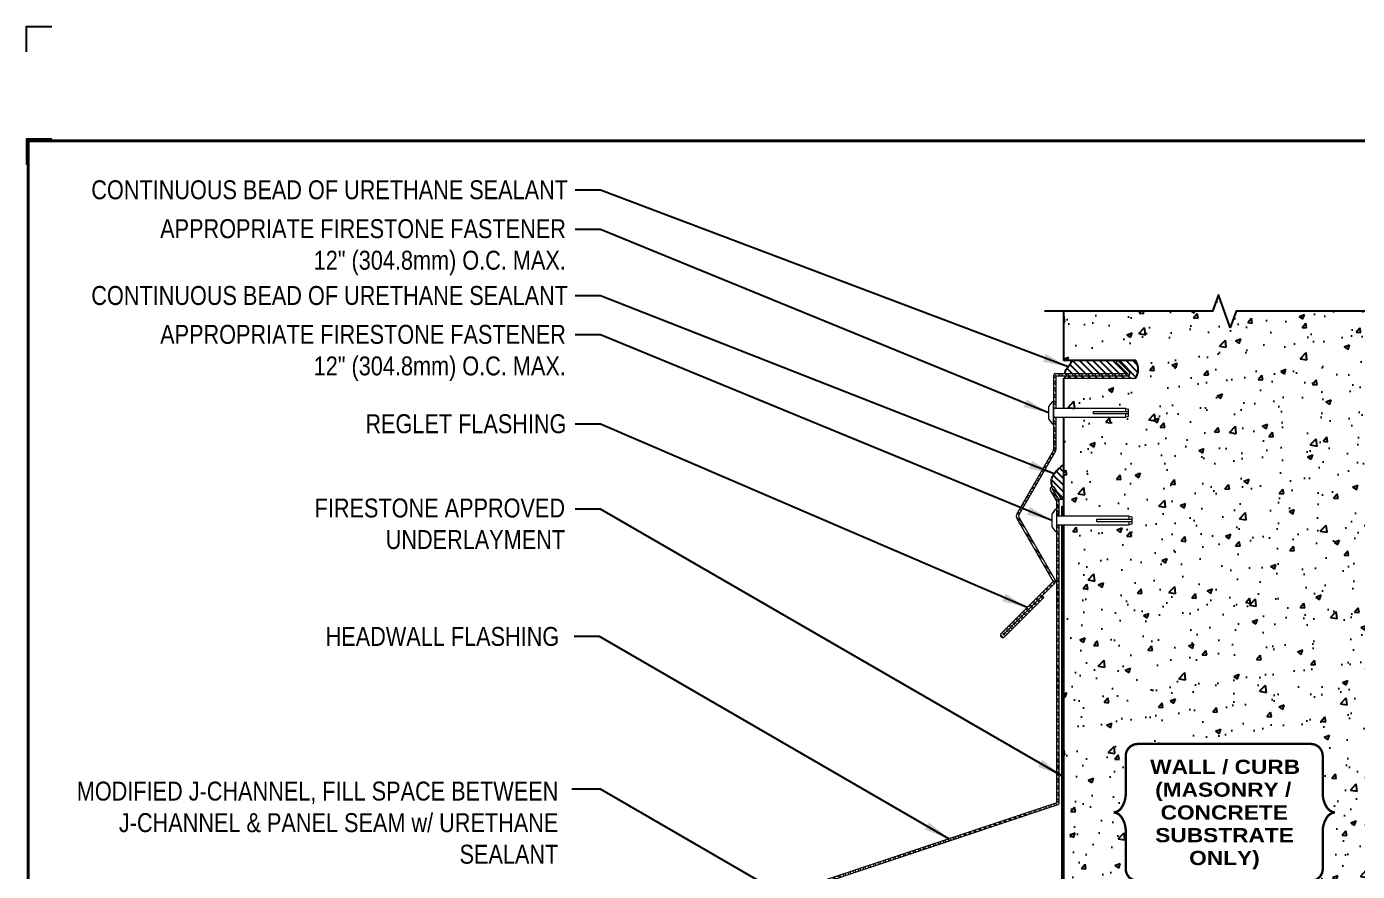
# Model space of a CAD drawing. Header units: inches. Extents: x 0 to 20, y 0 to 16.8.
# Drawn here: x 0 to 13.19, y 8.39 to 16.76 of the extents above; entities that cross this region are included whole.
import ezdxf
from ezdxf.enums import TextEntityAlignment as Align

# ---------------------------------------------------------------- set-up
doc = ezdxf.new("R2010")
doc.units = ezdxf.units.IN
doc.header["$MEASUREMENT"] = 0
doc.linetypes.add('HIDDEN', pattern=[0.375, 0.25, -0.125])
doc.layers.get('0').update_dxf_attribs({"linetype": 'CONTINUOUS'})
doc.layers.get('DEFPOINTS').update_dxf_attribs({"linetype": 'CONTINUOUS'})
doc.layers.add('FSBP-ACCESSORY-FIRESTONE', color=7, linetype='CONTINUOUS', lineweight=9)
doc.layers.add('FSBP-TRIMS', color=7, linetype='CONTINUOUS', lineweight=9)
for name, color, linetype in [('FSBP-ANNO-NOTE', 7, 'CONTINUOUS'), ('FSBP-MEMBRANE', 7, 'CONTINUOUS'), ('FSBP-SEALANTS', 1, 'CONTINUOUS'), ('FSBP-TTLB-BORDER', 7, 'CONTINUOUS'), ('FSBP-TTLB-TEXT', 7, 'CONTINUOUS'), ('FSBP-WALL-CURB', 9, 'CONTINUOUS')]:
    doc.layers.add(name, color=color, linetype=linetype)
doc.styles.add('ARIAL', font='arial.ttf')
doc.styles.add('ARIAL_BOLD', font='')
doc.styles.add('FSBP_ARIAL_BOLD', font='')
doc.styles.add('FSBP_ARIAL_NAR', font='ARIALN.TTF')
doc.styles.add('TXT', font='simplex.shx')
doc.styles.get('ARIAL_BOLD').set_extended_font_data('Arial Black')
doc.styles.get('FSBP_ARIAL_BOLD').set_extended_font_data('Arial Black')
doc.dimstyles.get("Standard").update_dxf_attribs({"dimtxt": 0.18, "dimasz": 0.18, "dimexe": 0.18, "dimexo": 0.0625, "dimgap": 0.09, "dimtad": 0, "dimtih": 1, "dimtoh": 1, "dimdec": 4, "dimzin": 0, "dimdsep": 46, "dimtxsty": 'Standard', "dimcen": 0.09, "dimadec": 0, "dimazin": 0, "dimtfac": 1, "dimtdec": 4, "dimtofl": 0, "dimtmove": 0, "dimatfit": 3, "dimfxl": 0, "dimtolj": 1, "dimtzin": 0, "dimarcsym": 0})
doc.dimstyles.new('STANDARD$7', dxfattribs={"dimscale": 1.5, "dimtxt": 0.2, "dimasz": 0.1, "dimexe": 0.1, "dimexo": 0.125, "dimgap": 0.09, "dimtad": 0, "dimdec": 3, "dimzin": 4, "dimdsep": 46, "dimtxsty": 'TXT', "dimcen": 0.09, "dimadec": 0, "dimazin": 0, "dimtfac": 1, "dimtdec": 3, "dimtofl": 0, "dimtmove": 2, "dimatfit": 3, "dimfxl": 0, "dimtolj": 1, "dimtzin": 4, "dimarcsym": 0})
pattern_1 = [(135, (2.80015, -10.33357), (-0.03314563, -0.03314563), [])]

# ---------------------------------------------------------------- blocks, each defined once
blk = doc.blocks.new('A$C486F1324')
at = {"layer": 'DEFPOINTS', "linetype": 'Continuous', "ltscale": 1.75}
blk.add_lwpolyline([(0, 16.512), (0, 16.762), (0.25, 16.762)], dxfattribs=at)
at = {"layer": 'DEFPOINTS', "color": 1}
blk.add_lwpolyline([(0.25, 15.646), (0, 15.646), (0, 15.396)], dxfattribs=at)
at = {"layer": 'FSBP-TTLB-BORDER', "const_width": 0.0312}
blk.add_lwpolyline([(20.016, 2.631), (20.016, 15.631), (0.016, 15.631), (0.016, 2.631)], dxfattribs=at)
at = {"layer": 'FSBP-TTLB-TEXT'}
for tag, height, style, p in [('MAXIMUM_WARRANTY', 0.188, 'ARIAL_BOLD', (18.055, 2.855)), ('ACCPT_SYSTEMS', 0.219, 'ARIAL', (12.51, 1.506))]:
    blk.add_attdef(tag, text='', height=height, dxfattribs=dict(at, style=style)).set_placement(p, align=Align.MIDDLE_LEFT)
for tag, height, style, p in [('DETAIL_DESCP_LINE_1', 0.219, 'ARIAL_BOLD', (10.347, 2.257)), ('ISSUE_REV_DATE', 0.219, 'ARIAL', (16.856, 1.903)), ('DETAIL_NUMBER', 0.438, 'ARIAL', (18.935, 1.738))]:
    blk.add_attdef(tag, text='', height=height, dxfattribs=dict(at, style=style)).set_placement(p, align=Align.MIDDLE_CENTER)

msp = doc.modelspace()

# ---------------------------------------------------------------- hatches: boundary and pattern name
at = {"layer": 'FSBP-SEALANTS'}
h = msp.add_hatch(dxfattribs=at)
h.set_pattern_fill('ANSI31', color=256, scale=0.375, angle=90, style=0)
h.set_pattern_definition(pattern_1)
edge = h.paths.add_edge_path(flags=17)
edge.add_line((10.799, 13.438), (10.815, 13.454))
edge.add_line((10.815, 13.454), (10.367, 13.454))
edge.add_spline(control_points=[(10.367, 13.454), (10.355, 13.436), (10.334, 13.402), (10.299, 13.362), (10.294, 13.334), (10.293, 13.325)], knot_values=[0.060915, 0.060915, 0.060915, 0.060915, 0.144903, 0.226367, 0.261731, 0.261731, 0.261731, 0.261731], degree=3, periodic=0)
edge.add_line((10.293, 13.325), (10.912, 13.325))
edge.add_line((10.912, 13.325), (10.799, 13.438))
edge = h.paths.add_edge_path()
edge.add_line((10.994, 13.454), (10.816, 13.454))
edge.add_line((10.816, 13.454), (10.928, 13.342))
edge.add_arc((10.912, 13.325), 0.0234, -90, 45, ccw=False)
edge.add_line((10.912, 13.302), (10.293, 13.302))
edge.add_spline(control_points=[(10.293, 13.302), (10.294, 13.294), (10.294, 13.286), (10.295, 13.278)], knot_values=[0, 0, 0, 0, 0.030058, 0.030058, 0.030058, 0.030058], degree=3, periodic=0)
edge.add_line((10.295, 13.278), (10.994, 13.278))
edge.add_arc((10.846, 13.366), 0.172, 329.3596, 390.6404)
h = msp.add_hatch(dxfattribs=at)
h.set_pattern_fill('ANSI31', color=256, scale=0.375, angle=90, style=0)
h.set_pattern_definition(pattern_1)
edge = h.paths.add_edge_path()
edge.add_spline(control_points=[(10.278, 12.422), (10.26, 12.408), (10.211, 12.367), (10.148, 12.293), (10.159, 12.23), (10.165, 12.206)], knot_values=[0.025381, 0.025381, 0.025381, 0.025381, 0.11521, 0.278139, 0.370421, 0.370421, 0.370421, 0.370421], degree=3, periodic=0)
edge.add_arc((10.17, 12.183), 0.0234, 30, 101.2474, ccw=False)
edge.add_line((10.19, 12.195), (10.254, 12.083))
edge.add_line((10.254, 12.083), (10.278, 12.083))
edge.add_line((10.278, 12.083), (10.278, 12.422))
at = {"layer": 'FSBP-TRIMS'}
h = msp.add_hatch(dxfattribs=at)
h.set_pattern_fill('STEEL', color=256, scale=0.375, angle=90, style=0)
h.set_pattern_definition([(135, (0.767353, 0), (-0.03314563, -0.03314563), []), (135, (0.743916, 1e-18), (-0.03314563, -0.03314563), [])])
h.paths.add_polyline_path([(10.928, 13.342), (10.816, 13.454), (10.815, 13.454), (10.799, 13.438), (10.912, 13.325), (10.202, 13.325, 0.414214), (10.178, 13.302), (10.178, 12.98), (10.202, 12.98), (10.202, 13.302), (10.912, 13.302, 0.668179)])
h.paths.add_polyline_path([(10.202, 12.894), (10.178, 12.894), (10.178, 12.573, -0.131652), (10.175, 12.561), (9.815, 11.937, 0.267949), (9.815, 11.89), (10.175, 11.266), (9.66, 10.751, 1), (9.693, 10.717), (10.082, 11.107), (10.066, 11.123), (10.192, 11.25, 0.339454), (10.196, 11.278), (9.835, 11.902, -0.267949), (9.835, 11.926), (10.195, 12.549, 0.131652), (10.202, 12.573)])
h = msp.add_hatch(dxfattribs=at)
h.set_pattern_fill('STEEL', color=256, scale=0.375, angle=90, style=0)
h.set_pattern_definition([(135, (0.767353, 0), (-0.03314563, -0.03314563), []), (135, (0.743916, 1e-18), (-0.03314563, -0.03314563), [])])
h.paths.add_polyline_path([(10.236, 11.827), (10.212, 11.827), (10.212, 9.074), (7.241, 8.085, 1), (7.278, 7.974), (7.944, 8.197), (7.937, 8.219), (7.27, 7.996, -1.001734), (7.248, 8.063), (7.798, 8.246), (8.099, 8.347, -0.093574), (8.107, 8.348), (10.22, 9.052, 0.32292), (10.236, 9.074)])
h.paths.add_polyline_path([(10.236, 12.056, 0.131652), (10.229, 12.08), (10.234, 12.072), (10.254, 12.083), (10.19, 12.195, 1), (10.149, 12.171), (10.209, 12.068, -0.131652), (10.212, 12.056), (10.212, 11.914), (10.236, 11.914)])
at = {"layer": 'FSBP-WALL-CURB'}
h = msp.add_hatch(dxfattribs=at)
h.set_pattern_fill('AR-CONC', color=256, scale=0.075, style=0)
h.set_pattern_definition([(50, (2.80015, -10.33357), (0.537945, -0.047064), [0.05625, -0.61875]), (355, (2.80015, -10.33357), (-0.104064, 0.564144), [0.045, -0.495]), (100.4514, (2.845, -10.3375), (0.433882, 0.51708), [0.047805, -0.525857]), (46.1842, (2.80015, -10.1836), (0.80043, -0.12414), [0.084375, -0.928125]), (96.6356, (2.86685, -10.1939), (0.700997, 0.730588), [0.071708, -0.788785]), (351.1842, (2.80015, -10.1836), (0.700996, 0.73059), [0.0675, -0.7425]), (21, (2.87515, -10.22107), (0.44768, -0.301964), [0.05625, -0.61875]), (326, (2.87515, -10.22107), (0.182486, 0.543863), [0.045, -0.495]), (71.4514, (2.91245, -10.24623), (0.630167, 0.241898), [0.047805, -0.525857]), (37.5, (2.80015, -10.33357), (0.0091199, 0.2496704), [0, -0.489, 0, -0.5025, 0, -0.496875]), (7.5, (2.80015, -10.33357), (0.1973022, 0.2958088), [0, -0.2865, 0, -0.47775, 0, -0.189375]), (327.5, (2.6329, -10.33357), (0.4003668, -0.0169162), [0, -0.1875, 0, -0.585, 0, -0.77625]), (317.5, (2.5579, -10.33357), (0.4373896, 0.0750787), [0, -0.24375, 0, -0.3885, 0, -0.55125])])
h.paths.add_polyline_path([(13.392, 13.944), (11.989, 13.944), (11.93, 13.783), (11.813, 14.105), (11.754, 13.944), (10.278, 13.944), (10.278, 13.454), (10.815, 13.454), (10.816, 13.454), (10.816, 13.454), (10.994, 13.454, -0.273948), (10.994, 13.278), (10.278, 13.278), (10.278, 12.98), (10.895, 12.98), (10.92, 12.974), (10.92, 12.9), (10.895, 12.894), (10.278, 12.894), (10.278, 11.914), (10.929, 11.914), (10.954, 11.907), (10.954, 11.833), (10.929, 11.827), (10.278, 11.827), (10.278, 5.035), (11.754, 5.035), (11.813, 5.196), (11.93, 4.874), (11.989, 5.035), (13.392, 5.035), (13.392, 9.359), (13.231, 9.418), (13.553, 9.535), (13.392, 9.594)])
h.paths.add_polyline_path([(12.73, 9.656, -0.414214), (12.847, 9.538), (12.847, 9.158, 0.140908), (12.891, 9.024, 0.224453), (12.969, 8.978, 0.224453), (12.891, 8.932, 0.140908), (12.847, 8.799), (12.847, 8.418, -0.414214), (12.73, 8.301), (11.013, 8.301, -0.414214), (10.895, 8.418), (10.895, 8.799, 0.140908), (10.852, 8.932, 0.224453), (10.774, 8.978, 0.224453), (10.852, 9.024, 0.140908), (10.895, 9.158), (10.895, 9.538, -0.414214), (11.013, 9.656)], flags=16)
h.paths.add_polyline_path([(11.483, 8.369), (12.263, 8.369), (12.263, 8.646), (11.483, 8.646)], flags=8)
h.paths.add_polyline_path([(11.171, 8.644), (12.576, 8.644), (12.576, 8.862), (11.171, 8.862)], flags=8)
h.paths.add_polyline_path([(11.229, 8.869), (12.513, 8.869), (12.513, 9.087), (11.229, 9.087)], flags=8)
h.paths.add_polyline_path([(11.159, 9.046), (12.562, 9.046), (12.562, 9.323), (11.159, 9.323)], flags=8)
h.paths.add_polyline_path([(11.134, 9.321), (12.626, 9.321), (12.626, 9.539), (11.134, 9.539)], flags=8)

# ---------------------------------------------------------------- linework, layer by layer
at = {"layer": 'FSBP-ACCESSORY-FIRESTONE'}
msp.add_line((10.278, 13.278), (10.994, 13.278), dxfattribs=at)
at = {"layer": 'FSBP-ACCESSORY-FIRESTONE', "linetype": 'Continuous', "ltscale": 1.75}
for points in [[(10.178, 12.826), (10.178, 13.048), (10.172, 13.048, 0.236068), (10.162, 13.043), (10.131, 13.002, 0.162278), (10.129, 12.995), (10.129, 12.88, 0.162278), (10.131, 12.872), (10.162, 12.831, 0.236068), (10.172, 12.826)], [(10.212, 11.759), (10.212, 11.982), (10.206, 11.982, 0.236068), (10.196, 11.977), (10.165, 11.935, 0.162278), (10.163, 11.928), (10.163, 11.813, 0.162278), (10.165, 11.805), (10.196, 11.764, 0.236068), (10.206, 11.759)]]:
    msp.add_lwpolyline(points, format="xyb", close=True, dxfattribs=at)
for points in [[(10.895, 12.98), (10.178, 12.98)], [(10.92, 12.925), (10.574, 12.925), (10.574, 12.95), (10.92, 12.95)], [(10.895, 12.95), (10.895, 12.98), (10.92, 12.974), (10.92, 12.9), (10.895, 12.894), (10.895, 12.925)], [(10.178, 12.894), (10.895, 12.894)], [(10.929, 11.914), (10.212, 11.914)], [(10.954, 11.858), (10.608, 11.858), (10.608, 11.883), (10.954, 11.883)], [(10.929, 11.883), (10.929, 11.914), (10.954, 11.907), (10.954, 11.833), (10.929, 11.827), (10.929, 11.858)], [(10.212, 11.827), (10.929, 11.827)]]:
    msp.add_lwpolyline(points, dxfattribs=at)
at = {"layer": 'FSBP-ANNO-NOTE', "const_width": 0.0234}
msp.add_lwpolyline([(12.847, 9.158), (12.847, 9.538, 0.414214), (12.73, 9.656), (11.013, 9.656, 0.414214), (10.895, 9.538), (10.895, 9.158, -0.140908), (10.852, 9.024, -0.224453), (10.774, 8.978, -0.224453), (10.852, 8.932, -0.140908), (10.895, 8.799), (10.895, 8.418, 0.414214), (11.013, 8.301), (12.73, 8.301, 0.414214), (12.847, 8.418), (12.847, 8.799, -0.140908), (12.891, 8.932, -0.224453), (12.969, 8.978, -0.224453), (12.891, 9.024, -0.140908)], format="xyb", close=True, dxfattribs=at)
at = {"layer": 'FSBP-MEMBRANE', "linetype": 'HIDDEN', "const_width": 0.0187}
msp.add_lwpolyline([(10.262, 12.014), (10.262, 11.914)], dxfattribs=at)
msp.add_lwpolyline([(10.262, 11.827), (10.262, 7.659, -0.32492), (10.246, 7.637), (9.128, 7.274)], format="xyb", dxfattribs=at)
at = {"layer": 'FSBP-SEALANTS'}
msp.add_line((10.254, 12.083), (10.278, 12.083), dxfattribs=at)
for points, knots in [([(10.293, 13.325), (10.294, 13.334), (10.299, 13.362), (10.334, 13.402), (10.355, 13.436), (10.367, 13.454)], [0.0609146, 0.0609146, 0.0609146, 0.0609146, 0.0962785, 0.1777426, 0.2617313, 0.2617313, 0.2617313, 0.2617313]), ([(10.165, 12.206), (10.159, 12.23), (10.148, 12.293), (10.211, 12.367), (10.26, 12.408), (10.278, 12.422)], [0.0253807, 0.0253807, 0.0253807, 0.0253807, 0.1176628, 0.2805909, 0.3704206, 0.3704206, 0.3704206, 0.3704206])]:
    msp.add_open_spline(points, degree=3, knots=knots, dxfattribs=at)
msp.add_open_spline([(10.295, 13.278), (10.294, 13.286), (10.294, 13.294), (10.293, 13.302)], degree=3, dxfattribs=at)
at = {"layer": 'FSBP-TRIMS'}
for p, q in [((10.202, 13.325), (10.912, 13.325)), ((10.799, 13.438), (10.816, 13.454)), ((10.799, 13.438), (10.912, 13.325)), ((10.816, 13.454), (10.928, 13.342)), ((10.178, 13.302), (10.178, 12.573)), ((10.202, 13.302), (10.912, 13.302)), ((10.202, 13.302), (10.202, 12.98)), ((10.202, 12.894), (10.202, 12.573)), ((10.175, 12.561), (9.815, 11.937)), ((10.195, 12.549), (9.835, 11.926)), ((10.209, 12.068), (10.149, 12.171)), ((10.234, 12.072), (10.17, 12.183)), ((10.254, 12.083), (10.19, 12.195)), ((10.212, 9.074), (10.212, 12.056)), ((10.254, 12.083), (10.234, 12.072)), ((10.236, 11.914), (10.236, 12.056)), ((9.815, 11.89), (10.175, 11.266)), ((9.835, 11.902), (10.196, 11.278)), ((10.236, 9.074), (10.236, 11.827)), ((10.175, 11.266), (9.66, 10.751)), ((10.192, 11.25), (9.676, 10.734)), ((10.082, 11.107), (9.693, 10.717)), ((10.066, 11.123), (10.082, 11.107)), ((10.212, 9.074), (7.241, 8.085)), ((10.22, 9.052), (7.248, 8.062))]:
    msp.add_line(p, q, dxfattribs=at)
for centre, radius, start, end in [((10.202, 13.302), 0.0234, 90, 180), ((10.912, 13.325), 0.0234, 270, 45), ((10.155, 12.573), 0.0234, 330, 0), ((10.155, 12.573), 0.0469, 330, 0), ((10.17, 12.183), 0.0234, 30, 210), ((10.189, 12.056), 0.0234, 360, 30), ((10.189, 12.056), 0.0469, 360, 30), ((9.856, 11.914), 0.0469, 150, 210), ((9.856, 11.914), 0.0234, 150, 210), ((10.175, 11.266), 0.0234, 315, 30), ((9.676, 10.734), 0.0234, 135, 315), ((10.212, 9.074), 0.0234, 288.4149, 0)]:
    msp.add_arc(centre, radius, start, end, dxfattribs=at)
at = {"layer": 'FSBP-WALL-CURB'}
for p, q in [((10.278, 13.944), (10.278, 13.454)), ((10.994, 13.454), (10.278, 13.454)), ((10.278, 13.278), (10.278, 12.98)), ((10.278, 12.894), (10.278, 11.914)), ((10.278, 11.827), (10.278, 5.035))]:
    msp.add_line(p, q, dxfattribs=at)
msp.add_lwpolyline([(13.58, 13.944), (11.989, 13.944), (11.93, 13.783), (11.813, 14.105), (11.754, 13.944), (10.09, 13.944)], dxfattribs=at)
msp.add_arc((10.846, 13.366), 0.172, 329.3596, 30.6404, dxfattribs=at)

# ---------------------------------------------------------------- block references
msp.add_blockref('A$C486F1324', (0, 0))

# ---------------------------------------------------------------- texts
at = {"layer": 'FSBP-ANNO-NOTE', "style": 'FSBP_ARIAL_BOLD'}
for s, height, p in [('WALL / CURB', 0.14062, (11.88, 9.43)), ('(MASONRY /', 0.1406, (11.861, 9.204)), ('CONCRETE', 0.1406, (11.871, 8.978)), ('SUBSTRATE', 0.1406, (11.874, 8.753)), ('ONLY)', 0.1406, (11.873, 8.527))]:
    msp.add_text(s, height=height, dxfattribs=at).set_placement(p, align=Align.MIDDLE_CENTER)
at = {"layer": 'FSBP-ANNO-NOTE', "char_height": 0.1875, "style": 'FSBP_ARIAL_NAR'}
for s, insert, attachment_point in [('CONTINUOUS BEAD OF URETHANE SEALANT\\P ', (5.366, 14.988), 6), ('APPROPRIATE FIRESTONE FASTENER\\P12" (304.8mm) O.C. MAX.', (5.345, 14.576), 6), ('CONTINUOUS BEAD OF URETHANE SEALANT\\P ', (5.366, 13.941), 6), ('APPROPRIATE FIRESTONE FASTENER\\P12" (304.8mm) O.C. MAX.', (5.345, 13.529), 6), ('REGLET FLASHING', (5.351, 12.827), 6), ('FIRESTONE APPROVED \\PUNDERLAYMENT', (5.337, 11.836), 6), ('HEADWALL FLASHING', (5.279, 10.72), 6), ('MODIFIED J-CHANNEL, FILL SPACE BETWEEN \\PJ-CHANNEL & PANEL SEAM w/ URETHANE \\PSEALANT', (5.27, 9.283), 3)]:
    msp.add_mtext(s, dxfattribs=dict(at, insert=insert, attachment_point=attachment_point))

# ---------------------------------------------------------------- leaders
at = {"layer": 'FSBP-ANNO-NOTE', "annotation_type": 0, "has_hookline": 1, "hookline_direction": 1}
for points, dimstyle, override, text_width in [([(10.324, 13.392), (5.687, 15.141), (5.437, 15.141)], 'Standard', {"dimasz": 0.25}, 4.711), ([(10.129, 12.937), (5.687, 14.753), (5.437, 14.753)], 'Standard', {"dimasz": 0.25}, 4.019), ([(10.184, 12.331), (5.687, 14.096), (5.437, 14.096)], 'Standard', {"dimasz": 0.25}, 4.711), ([(10.163, 11.87), (5.687, 13.709), (5.437, 13.709)], 'Standard', {"dimasz": 0.25}, 4.019), ([(9.917, 11.008), (5.687, 12.823), (5.437, 12.823)], 'Standard', {"dimasz": 0.25}, 1.964), ([(10.262, 9.34), (5.687, 11.983), (5.437, 11.983)], 'Standard', {"dimasz": 0.25}, 2.452), ([(9.142, 8.718), (5.678, 10.72), (5.428, 10.72)], 'Standard', {"dimasz": 0.25}, 2.286), ([(8.462, 7.606), (5.687, 9.208), (5.405, 9.208)], 'STANDARD$7', {"dimasz": 0.1875, "dimtad": 0}, 4.74)]:
    msp.add_leader(points, dimstyle=dimstyle, override=override, dxfattribs=dict(at, text_width=text_width))

doc.saveas('drawing.dxf')
